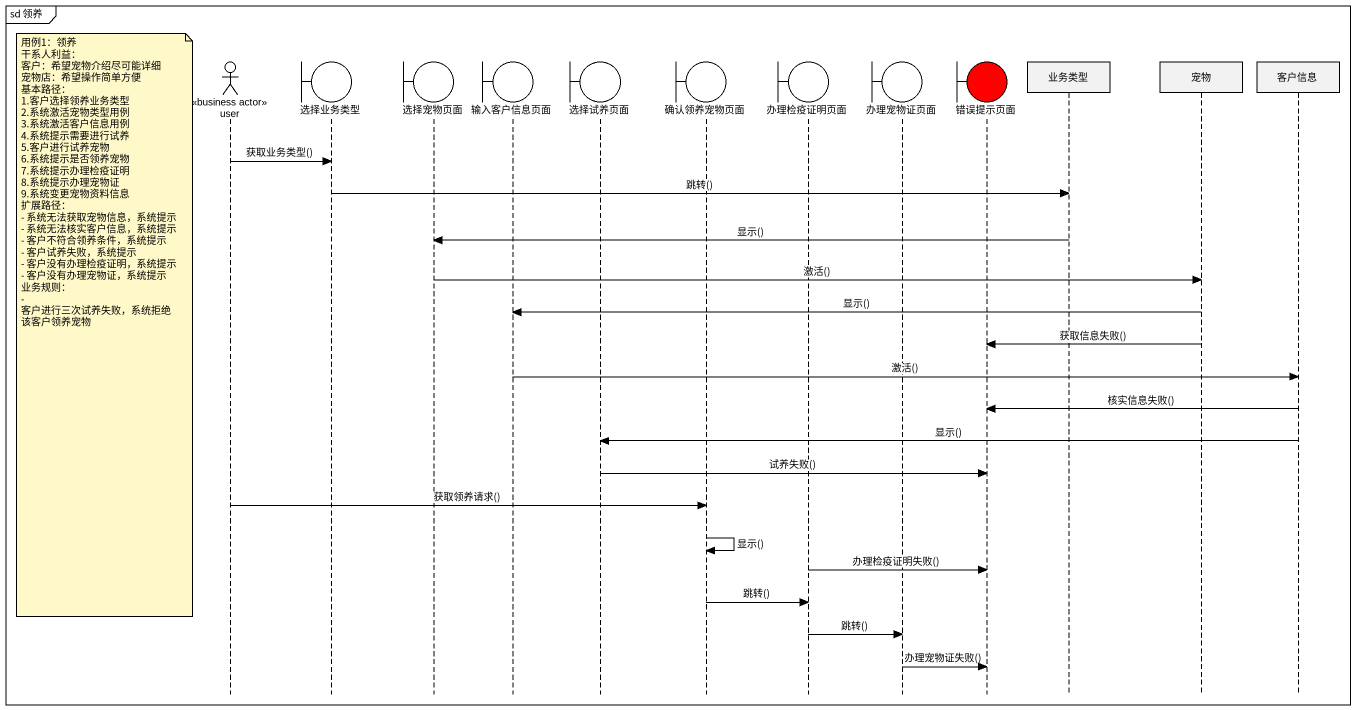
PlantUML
@startuml
mainframe sd 领养
hide footbox
actor user <<business actor>>
boundary 选择业务类型
boundary 选择宠物页面
boundary 输入客户信息页面
boundary 选择试养页面
boundary 确认领养宠物页面
boundary 办理检疫证明页面
boundary 办理宠物证页面
boundary 错误提示页面 #FF0000
participant 业务类型
participant 宠物
participant 客户信息

user -> 选择业务类型 : 获取业务类型()
选择业务类型 -> 业务类型 : 跳转()
业务类型 -> 选择宠物页面 : 显示()
选择宠物页面 -> 宠物 : 激活()
宠物 -> 输入客户信息页面 : 显示()
note left of user
  用例1：领养
  干系人利益：
  客户：希望宠物介绍尽可能详细
  宠物店：希望操作简单方便
  基本路径：
  1.客户选择领养业务类型
  2.系统激活宠物类型用例
  3.系统激活客户信息用例
  4.系统提示需要进行试养
  5.客户进行试养宠物
  6.系统提示是否领养宠物
  7.系统提示办理检疫证明
  8.系统提示办理宠物证
  9.系统变更宠物资料信息
  扩展路径：
  - 系统无法获取宠物信息，系统提示
  - 系统无法核实客户信息，系统提示
  - 客户不符合领养条件，系统提示
  - 客户试养失败，系统提示
  - 客户没有办理检疫证明，系统提示
  - 客户没有办理宠物证，系统提示
  业务规则：
  - 客户进行三次试养失败，系统拒绝该客户领养宠物
end note
宠物 -> 错误提示页面 : 获取信息失败()
输入客户信息页面 -> 客户信息 : 激活()
客户信息 -> 错误提示页面 : 核实信息失败()
客户信息 -> 选择试养页面 : 显示()
选择试养页面 -> 错误提示页面 : 试养失败()
user -> 确认领养宠物页面 : 获取领养请求()
确认领养宠物页面 -> 确认领养宠物页面 : 显示()
办理检疫证明页面 -> 错误提示页面 : 办理检疫证明失败()
确认领养宠物页面 -> 办理检疫证明页面 : 跳转()
办理检疫证明页面 -> 办理宠物证页面 : 跳转()
办理宠物证页面 -> 错误提示页面 : 办理宠物证失败()
@enduml
